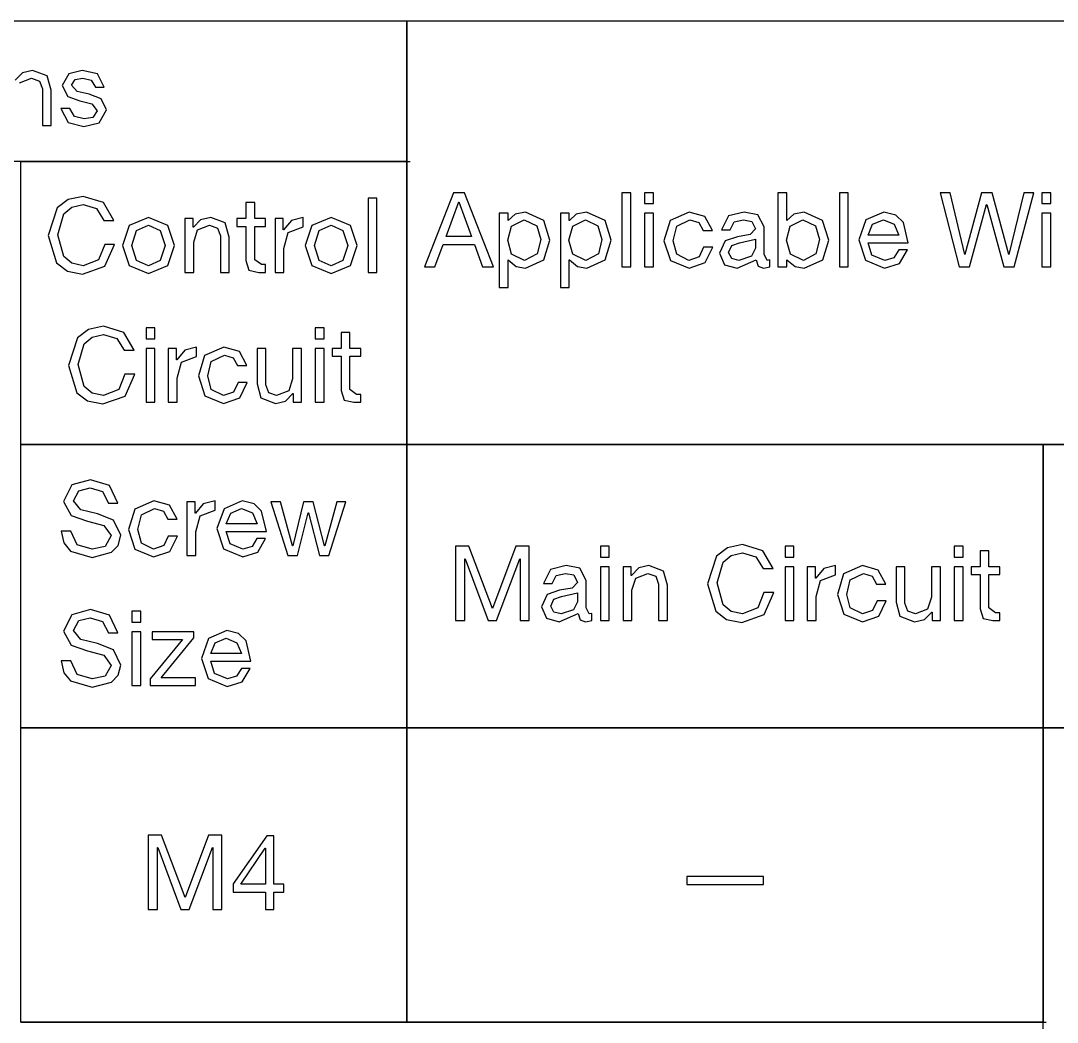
# Model space of a CAD drawing. Extents: x -212 to 220, y 7 to 294.
# Drawn here: x 77.72 to 105.9, y 120.68 to 147.9 of the extents above; entities that cross this region are included whole.
import ezdxf

# ---------------------------------------------------------------- set-up
doc = ezdxf.new("R2010")
doc.units = 0

msp = doc.modelspace()

# ---------------------------------------------------------------- linework, layer by layer
at = {"layer": '1'}
for p, q in [((46.017643, 147.898229), (88.217533, 147.898229)), ((77.7179, 147.898), (88.217955, 147.898)), ((88.217533, 147.898229), (88.217533, 144.075891)), ((88.217886, 147.898229), (122.817901, 147.898229)), ((88.217886, 136.37618), (88.217886, 147.898229)), ((88.2179, 147.898), (105.517731, 147.898)), ((88.2179, 144.164), (88.2179, 147.80995)), ((105.518, 147.898), (122.817831, 147.898)), ((77.765703, 146.483149), (77.570366, 146.282645)), ((77.685086, 146.206164), (78.008579, 146.336388)), ((78.041652, 146.547228), (77.765703, 146.483149)), ((78.008579, 146.336388), (78.227171, 146.25629)), ((78.43801, 146.3984), (78.041652, 146.547228)), ((78.546014, 146.013928), (78.43801, 146.3984)), ((79.022469, 146.450593), (78.845736, 146.133817)), ((79.391437, 146.547228), (79.022469, 146.450593)), ((79.097916, 146.150353), (79.198685, 146.299181)), ((79.198685, 146.299181), (79.407975, 146.336388)), ((79.802261, 146.453177), (79.391437, 146.547228)), ((79.407975, 146.336388), (79.631733, 146.284195)), ((79.986748, 146.092476), (79.802261, 146.453177)), ((78.227171, 146.25629), (78.306235, 146.042867)), ((78.306235, 146.042867), (78.306235, 145.054816)), ((78.546014, 145.054816), (78.546014, 146.013928)), ((78.845736, 146.133817), (78.995082, 145.841846)), ((79.253979, 145.979305), (79.097916, 146.150353)), ((79.631733, 146.284195), (79.746972, 146.092476)), ((79.746972, 146.092476), (79.986748, 146.092476)), ((78.995082, 145.841846), (79.32116, 145.720407)), ((79.577474, 145.898173), (79.253979, 145.979305)), ((79.905101, 145.774667), (79.577474, 145.898173)), ((80.052893, 145.480629), (79.905101, 145.774667)), ((78.812664, 145.513701), (79.006453, 145.132847)), ((79.052443, 145.513701), (78.812664, 145.513701)), ((79.177498, 145.292527), (79.052443, 145.513701)), ((79.32116, 145.720407), (79.650853, 145.635657)), ((79.650853, 145.635657), (79.800714, 145.45169)), ((79.800714, 145.45169), (79.678758, 145.272373)), ((79.852906, 145.120961), (80.052893, 145.480629)), ((79.445182, 145.232582), (79.177498, 145.292527)), ((79.678758, 145.272373), (79.445182, 145.232582)), ((78.306235, 145.054816), (78.546014, 145.054816)), ((79.006453, 145.132847), (79.432779, 145.021743)), ((79.432779, 145.021743), (79.852906, 145.120961)), ((88.217533, 144.075891), (46.017643, 144.075891)), ((77.717831, 144.075891), (88.217886, 144.075891)), ((77.717831, 136.375827), (77.717831, 144.075891)), ((77.7179, 144.076), (88.306149, 144.076)), ((88.217886, 144.075891), (88.217886, 136.375827)), ((77.7179, 136.464), (77.7179, 143.987675)), ((88.2179, 136.464), (88.2179, 143.987675)), ((89.487957, 143.223407), (88.698343, 141.205963)), ((89.781478, 143.223407), (89.487957, 143.223407)), ((90.571091, 141.205963), (89.781478, 143.223407)), ((94.304192, 143.223407), (94.064413, 143.223407)), ((94.064413, 143.223407), (94.064413, 141.205963)), ((94.304192, 141.205963), (94.304192, 143.223407)), ((94.922239, 143.223407), (94.68246, 143.223407)), ((94.68246, 143.223407), (94.68246, 142.929885)), ((94.922239, 142.929885), (94.922239, 143.223407)), ((98.549916, 143.223407), (98.310137, 143.223407)), ((98.310137, 143.223407), (98.310137, 141.205963)), ((98.549916, 142.466866), (98.549916, 143.223407)), ((100.219063, 143.223407), (99.979284, 143.223407)), ((99.979284, 143.223407), (99.979284, 141.205963)), ((100.219063, 141.205963), (100.219063, 143.223407)), ((102.992027, 143.223407), (102.719176, 143.223407)), ((102.719176, 143.223407), (103.235941, 141.205963)), ((103.388902, 141.54496), (102.992027, 143.223407)), ((103.84778, 143.223407), (103.393029, 141.54496)), ((104.137166, 143.223407), (103.84778, 143.223407)), ((104.583651, 141.54496), (104.137166, 143.223407)), ((104.997053, 143.223407), (104.587779, 141.54496)), ((104.728336, 141.205963), (105.26577, 143.223407)), ((105.26577, 143.223407), (104.997053, 143.223407)), ((105.725689, 143.223407), (105.48591, 143.223407)), ((105.48591, 143.223407), (105.48591, 142.929885)), ((105.725689, 142.929885), (105.725689, 143.223407)), ((79.006585, 143.038766), (78.707379, 142.811132)), ((79.417412, 143.122224), (79.006585, 143.038766)), ((79.967765, 142.956859), (79.417412, 143.122224)), ((80.248367, 142.469035), (79.967765, 142.956859)), ((84.081716, 142.956859), (83.841938, 142.956859)), ((83.841938, 142.956859), (83.841938, 142.518644)), ((84.081716, 142.518644), (84.081716, 142.956859)), ((87.401403, 143.076749), (87.161625, 143.076749)), ((87.161625, 143.076749), (87.161625, 141.059305)), ((87.401403, 141.059305), (87.401403, 143.076749)), ((89.285378, 142.036919), (89.628517, 142.979495)), ((89.628517, 142.979495), (89.632645, 142.979495)), ((89.632645, 142.979495), (89.971642, 142.036919)), ((94.68246, 142.929885), (94.922239, 142.929885)), ((105.48591, 142.929885), (105.725689, 142.929885)), ((78.707379, 142.811132), (78.462433, 142.059759)), ((78.73115, 142.080429), (78.892897, 142.647835)), ((78.892897, 142.647835), (79.106127, 142.830382)), ((79.106127, 142.830382), (79.417412, 142.898982)), ((79.417412, 142.898982), (79.780696, 142.790978)), ((79.780696, 142.790978), (79.97965, 142.469035)), ((90.968999, 142.665303), (90.729224, 142.665303)), ((90.729224, 142.665303), (90.729224, 140.647859)), ((90.968999, 142.466866), (90.968999, 142.665303)), ((91.160196, 142.643082), (90.973127, 142.466866)), ((91.440281, 142.698376), (91.160196, 142.643082)), ((91.942576, 142.469449), (91.440281, 142.698376)), ((92.635045, 142.665303), (92.395266, 142.665303)), ((92.395266, 142.665303), (92.395266, 140.647859)), ((92.635045, 142.466866), (92.635045, 142.665303)), ((92.826241, 142.643082), (92.639173, 142.466866)), ((93.106327, 142.698376), (92.826241, 142.643082)), ((93.60862, 142.469449), (93.106327, 142.698376)), ((94.922239, 142.665303), (94.68246, 142.665303)), ((94.68246, 142.665303), (94.68246, 141.205963)), ((94.922239, 141.205963), (94.922239, 142.665303)), ((95.895819, 142.698376), (95.379057, 142.472033)), ((96.322149, 142.578486), (95.895819, 142.698376)), ((97.390299, 142.698374), (96.963971, 142.590887)), ((97.760819, 142.626544), (97.390299, 142.698374)), ((97.936003, 142.297366), (97.760819, 142.626544)), ((98.741112, 142.643082), (98.554043, 142.466866)), ((99.021198, 142.698376), (98.741112, 142.643082)), ((99.523491, 142.469449), (99.021198, 142.698376)), ((101.192642, 142.698376), (100.699134, 142.482885)), ((101.515686, 142.61789), (101.192642, 142.698376)), ((103.517058, 141.205963), (103.980078, 142.900947)), ((103.980078, 142.900947), (103.988333, 142.900947)), ((103.988333, 142.900947), (104.447218, 141.205963)), ((105.725689, 142.665303), (105.48591, 142.665303)), ((105.48591, 142.665303), (105.48591, 141.205963)), ((105.725689, 141.205963), (105.725689, 142.665303)), ((79.97965, 142.469035), (80.248367, 142.469035)), ((81.190943, 142.551717), (80.663845, 142.330542)), ((81.718042, 142.330542), (81.190943, 142.551717)), ((82.405336, 142.518644), (82.182094, 142.518644)), ((82.182094, 142.518644), (82.182095, 141.059305)), ((82.405336, 142.287134), (82.405336, 142.518644)), ((82.608941, 142.487638), (82.413605, 142.287134)), ((82.884893, 142.551717), (82.608941, 142.487638)), ((83.28125, 142.402889), (82.884893, 142.551717)), ((83.389254, 142.018417), (83.28125, 142.402889)), ((83.841938, 142.518644), (83.593892, 142.518644)), ((83.593892, 142.518644), (83.593892, 142.307805)), ((84.375238, 142.518644), (84.081716, 142.518644)), ((84.375238, 142.307805), (84.375238, 142.518644)), ((84.855827, 142.518644), (84.632586, 142.518644)), ((84.632586, 142.518644), (84.632586, 141.059305)), ((84.855827, 142.21272), (84.855827, 142.518644)), ((85.078036, 142.472136), (84.864096, 142.21272)), ((85.397395, 142.551717), (85.078036, 142.472136)), ((85.397395, 142.299537), (85.397395, 142.551717)), ((86.158071, 142.551717), (85.630972, 142.330542)), ((86.685169, 142.330542), (86.158071, 142.551717)), ((90.973127, 142.466866), (90.968999, 142.466866)), ((91.063052, 142.314937), (91.407215, 142.487536)), ((91.407215, 142.487536), (91.748797, 142.321138)), ((92.110007, 141.933566), (91.942576, 142.469449)), ((92.639173, 142.466866), (92.635045, 142.466866)), ((92.729096, 142.314937), (93.073261, 142.487536)), ((93.073261, 142.487536), (93.41484, 142.321138)), ((93.776053, 141.933566), (93.60862, 142.469449)), ((95.379057, 142.472033), (95.209559, 141.917029)), ((95.558892, 142.313904), (95.916492, 142.487536)), ((95.916492, 142.487536), (96.158337, 142.411055)), ((96.158337, 142.411055), (96.276159, 142.198149)), ((96.528338, 142.198149), (96.322149, 142.578486)), ((96.963971, 142.590887), (96.770184, 142.21055)), ((97.009963, 142.21055), (97.120543, 142.429657)), ((97.120543, 142.429657), (97.373764, 142.487535)), ((97.373764, 142.487535), (97.594422, 142.444643)), ((97.594422, 142.444643), (97.700358, 142.243623)), ((98.554043, 142.466866), (98.549916, 142.466866)), ((98.643967, 142.314937), (98.988132, 142.487536)), ((98.988132, 142.487536), (99.329712, 142.321138)), ((99.690924, 141.933566), (99.523491, 142.469449)), ((100.699134, 142.482885), (100.506382, 141.941834)), ((100.758561, 142.074126), (100.87897, 142.364547)), ((100.87897, 142.364547), (101.176108, 142.487536)), ((101.176108, 142.487536), (101.472212, 142.367647)), ((101.472212, 142.367647), (101.597786, 142.074126)), ((101.721295, 142.414156), (101.515686, 142.61789)), ((101.849965, 141.863286), (101.721295, 142.414156)), ((78.892897, 141.486668), (78.73115, 142.080429)), ((80.663845, 142.330542), (80.484011, 141.786908)), ((80.736191, 141.786908), (80.869, 142.197218)), ((80.869, 142.197218), (81.190943, 142.340878)), ((81.190943, 142.340878), (81.512887, 142.197218)), ((81.512887, 142.197218), (81.645695, 141.786908)), ((81.897875, 141.786908), (81.718042, 142.330542)), ((82.413605, 142.287134), (82.405336, 142.287134)), ((82.421873, 141.881992), (82.528326, 142.210653)), ((82.528326, 142.210653), (82.85182, 142.340878)), ((82.85182, 142.340878), (83.070411, 142.260779)), ((83.070411, 142.260779), (83.149476, 142.047356)), ((83.593892, 142.307805), (83.841938, 142.307805)), ((83.841938, 142.307805), (83.841938, 141.377631)), ((84.081716, 141.402436), (84.081716, 142.307805)), ((84.081716, 142.307805), (84.375238, 142.307805)), ((84.864096, 142.21272), (84.855827, 142.21272)), ((84.872364, 141.70836), (84.990703, 142.143474)), ((84.990703, 142.143474), (85.397395, 142.299537)), ((85.630972, 142.330542), (85.451139, 141.786908)), ((85.703319, 141.786908), (85.836127, 142.197218)), ((85.836127, 142.197218), (86.158071, 142.340878)), ((86.158071, 142.340878), (86.480014, 142.197218)), ((86.480014, 142.197218), (86.612823, 141.786908)), ((86.865003, 141.786908), (86.685169, 142.330542)), ((90.960734, 141.9377), (91.063052, 142.314937)), ((91.748797, 142.321138), (91.857835, 141.950102)), ((92.626776, 141.9377), (92.729096, 142.314937)), ((93.41484, 142.321138), (93.523877, 141.950102)), ((95.461741, 141.917029), (95.558892, 142.313904)), ((96.276159, 142.198149), (96.528338, 142.198149)), ((96.770184, 142.21055), (97.009963, 142.21055)), ((97.553598, 142.089627), (97.2084, 142.028649)), ((97.700358, 142.243623), (97.553598, 142.089627)), ((97.936003, 141.549093), (97.936003, 142.297366)), ((98.541647, 141.9377), (98.643967, 142.314937)), ((99.329712, 142.321138), (99.438748, 141.950102)), ((101.597786, 142.074126), (100.758561, 142.074126)), ((78.462433, 142.059759), (78.693943, 141.314586)), ((80.000321, 141.81998), (79.83289, 141.402953)), ((80.269038, 141.81998), (80.000321, 141.81998)), ((80.004972, 141.225703), (80.269038, 141.81998)), ((80.484011, 141.786908), (80.663845, 141.24689)), ((80.484011, 141.786908), (80.484011, 141.786908)), ((80.869, 141.380215), (80.736191, 141.786908)), ((80.736191, 141.786908), (80.736191, 141.786908)), ((81.645695, 141.786908), (81.512887, 141.380215)), ((81.718042, 141.24689), (81.897875, 141.786908)), ((82.421873, 141.059305), (82.421873, 141.881992)), ((83.149476, 142.047356), (83.149476, 141.059305)), ((83.389254, 141.059305), (83.389254, 142.018417)), ((85.451139, 141.786908), (85.630972, 141.24689)), ((85.451139, 141.786908), (85.451139, 141.786908)), ((85.836127, 141.380215), (85.703319, 141.786908)), ((85.703319, 141.786908), (85.703319, 141.786908)), ((86.612823, 141.786908), (86.480014, 141.380215)), ((86.685169, 141.24689), (86.865003, 141.786908)), ((88.975329, 141.205963), (89.202705, 141.813677)), ((89.202705, 141.813677), (90.05433, 141.813677)), ((89.971642, 142.036919), (89.285378, 142.036919)), ((90.05433, 141.813677), (90.273436, 141.205963)), ((91.066153, 141.552195), (90.960734, 141.9377)), ((91.857835, 141.950102), (91.7612, 141.559946)), ((91.857835, 141.950102), (91.857835, 141.950102)), ((91.944643, 141.398199), (92.110007, 141.933566)), ((92.732195, 141.552195), (92.626776, 141.9377)), ((93.523877, 141.950102), (93.427243, 141.559946)), ((93.523877, 141.950102), (93.523877, 141.950102)), ((93.610688, 141.398199), (93.776053, 141.933566)), ((95.209559, 141.917029), (95.383192, 141.38218)), ((95.559926, 141.549611), (95.461741, 141.917029)), ((96.869403, 141.912377), (96.716442, 141.582166)), ((97.2084, 142.028649), (96.869403, 141.912377)), ((96.968621, 141.598704), (97.056471, 141.786289)), ((97.056471, 141.786289), (97.262142, 141.859152)), ((97.262142, 141.859152), (97.696224, 141.958371)), ((97.696224, 141.958371), (97.696224, 141.714459)), ((98.647068, 141.552195), (98.541647, 141.9377)), ((99.438748, 141.950102), (99.342115, 141.559946)), ((99.438748, 141.950102), (99.438748, 141.950102)), ((99.525559, 141.398199), (99.690924, 141.933566)), ((100.506382, 141.941834), (100.685188, 141.389931)), ((100.863465, 141.528941), (100.758561, 141.863286)), ((100.758561, 141.863286), (101.849965, 141.863286)), ((84.872364, 141.059305), (84.872364, 141.70836)), ((91.419619, 141.38373), (91.066153, 141.552195)), ((91.7612, 141.559946), (91.419619, 141.38373)), ((93.085661, 141.38373), (92.732195, 141.552195)), ((93.427243, 141.559946), (93.085661, 141.38373)), ((95.887554, 141.38373), (95.559926, 141.549611)), ((96.288562, 141.739263), (96.164026, 141.479331)), ((96.536607, 141.739263), (96.288562, 141.739263)), ((96.331969, 141.322752), (96.536607, 141.739263)), ((96.716442, 141.582166), (96.857001, 141.267457)), ((97.054921, 141.432306), (96.968621, 141.598704)), ((97.592355, 141.499485), (97.249742, 141.38373)), ((97.696224, 141.714459), (97.592355, 141.499485)), ((98.014549, 141.383729), (97.936003, 141.549093)), ((99.000536, 141.38373), (98.647068, 141.552195)), ((99.342115, 141.559946), (99.000536, 141.38373)), ((101.213315, 141.38373), (100.863465, 141.528941)), ((101.593651, 141.668983), (101.460845, 141.455043)), ((101.829296, 141.668983), (101.593651, 141.668983)), ((101.614839, 141.300014), (101.829296, 141.668983)), ((103.393029, 141.54496), (103.388902, 141.54496)), ((104.587779, 141.54496), (104.583651, 141.54496)), ((78.693943, 141.314586), (78.985656, 141.091215)), ((79.106127, 141.304315), (78.892897, 141.486668)), ((79.417412, 141.237072), (79.106127, 141.304315)), ((79.396741, 141.009696), (80.004972, 141.225703)), ((79.83289, 141.402953), (79.417412, 141.237072)), ((80.663845, 141.24689), (81.190943, 141.026232)), ((81.190943, 141.237072), (80.869, 141.380215)), ((81.512887, 141.380215), (81.190943, 141.237072)), ((81.190943, 141.026232), (81.718042, 141.24689)), ((83.841938, 141.377631), (83.922553, 141.117699)), ((84.263617, 141.270144), (84.081716, 141.402436)), ((84.375238, 141.270144), (84.263617, 141.270144)), ((84.375238, 141.059305), (84.375238, 141.270144)), ((85.630972, 141.24689), (86.158071, 141.026232)), ((86.158071, 141.237072), (85.836127, 141.380215)), ((86.480014, 141.380215), (86.158071, 141.237072)), ((86.158071, 141.026232), (86.685169, 141.24689)), ((90.968999, 140.647859), (90.968999, 141.400267)), ((90.968999, 141.400267), (90.973127, 141.400267)), ((90.973127, 141.400267), (91.193269, 141.221466)), ((91.193269, 141.221466), (91.444416, 141.172891)), ((91.444416, 141.172891), (91.944643, 141.398199)), ((92.635045, 140.647859), (92.635045, 141.400267)), ((92.635045, 141.400267), (92.639173, 141.400267)), ((92.639173, 141.400267), (92.859314, 141.221466)), ((92.859314, 141.221466), (93.110461, 141.172891)), ((93.110461, 141.172891), (93.610688, 141.398199)), ((95.383192, 141.38218), (95.891688, 141.172891)), ((96.164026, 141.479331), (95.887554, 141.38373)), ((95.891688, 141.172891), (96.331969, 141.322752)), ((96.857001, 141.267457), (97.195997, 141.172889)), ((97.249742, 141.38373), (97.054921, 141.432306)), ((97.195997, 141.172889), (97.712762, 141.396131)), ((97.712762, 141.396131), (97.767538, 141.225599)), ((97.767538, 141.225599), (97.91533, 141.172889)), ((98.088963, 141.396132), (98.014549, 141.383729)), ((98.088963, 141.210096), (98.088963, 141.396132)), ((98.549916, 141.205963), (98.549916, 141.400267)), ((98.549916, 141.400267), (98.554043, 141.400267)), ((98.554043, 141.400267), (98.774185, 141.221466)), ((98.774185, 141.221466), (99.025332, 141.172891)), ((99.025332, 141.172891), (99.525559, 141.398199)), ((100.685188, 141.389931), (101.205046, 141.172891)), ((101.205046, 141.172891), (101.614839, 141.300014)), ((101.460845, 141.455043), (101.213315, 141.38373)), ((78.985656, 141.091215), (79.396741, 141.009696)), ((82.182095, 141.059305), (82.421873, 141.059305)), ((83.149476, 141.059305), (83.389254, 141.059305)), ((83.922553, 141.117699), (84.189203, 141.059305)), ((84.189203, 141.059305), (84.375238, 141.059305)), ((84.632586, 141.059305), (84.872364, 141.059305)), ((87.161625, 141.059305), (87.401403, 141.059305)), ((88.698343, 141.205963), (88.975329, 141.205963)), ((90.273436, 141.205963), (90.571091, 141.205963)), ((94.064413, 141.205963), (94.304192, 141.205963)), ((94.68246, 141.205963), (94.922239, 141.205963)), ((97.91533, 141.172889), (98.088963, 141.210096)), ((98.310137, 141.205963), (98.549916, 141.205963)), ((99.979284, 141.205963), (100.219063, 141.205963)), ((103.235941, 141.205963), (103.517058, 141.205963)), ((104.447218, 141.205963), (104.728336, 141.205963)), ((105.48591, 141.205963), (105.725689, 141.205963)), ((90.729224, 140.647859), (90.968999, 140.647859)), ((92.395266, 140.647859), (92.635045, 140.647859)), ((79.968282, 139.593765), (79.557455, 139.510307)), ((80.518634, 139.4284), (79.968282, 139.593765)), ((81.364575, 139.548289), (81.124797, 139.548289)), ((81.124797, 139.548289), (81.124797, 139.254768)), ((81.364575, 139.254768), (81.364575, 139.548289)), ((85.964801, 139.548289), (85.725023, 139.548289)), ((85.725023, 139.548289), (85.725023, 139.254768)), ((85.964801, 139.254768), (85.964801, 139.548289)), ((79.258249, 139.282673), (79.013303, 138.5313)), ((79.557455, 139.510307), (79.258249, 139.282673)), ((79.443767, 139.119376), (79.656996, 139.301923)), ((79.656996, 139.301923), (79.968282, 139.370523)), ((79.968282, 139.370523), (80.331566, 139.262519)), ((80.331566, 139.262519), (80.53052, 138.940576)), ((80.799236, 138.940576), (80.518634, 139.4284)), ((81.124797, 139.254768), (81.364575, 139.254768)), ((85.725023, 139.254768), (85.964801, 139.254768)), ((86.6707, 139.4284), (86.430922, 139.4284)), ((86.430922, 139.4284), (86.430922, 138.990185)), ((86.6707, 138.990185), (86.6707, 139.4284)), ((79.28202, 138.55197), (79.443767, 139.119376)), ((81.364575, 138.990185), (81.124797, 138.990185)), ((81.124797, 138.990185), (81.124797, 137.530846)), ((81.364575, 137.530846), (81.364575, 138.990185)), ((81.954719, 138.990185), (81.731477, 138.990185)), ((81.731477, 138.990185), (81.731477, 137.530846)), ((81.954719, 138.684261), (81.954719, 138.990185)), ((82.496287, 139.023258), (82.176927, 138.943677)), ((82.496287, 138.771078), (82.496287, 139.023258)), ((83.236292, 139.023258), (82.719528, 138.796916)), ((83.662621, 138.903369), (83.236292, 139.023258)), ((84.383506, 138.990185), (84.143728, 138.990185)), ((84.143728, 138.990185), (84.143728, 138.031073)), ((84.383506, 138.002134), (84.383506, 138.990185)), ((85.350887, 138.990185), (85.111109, 138.990185)), ((85.111109, 138.990185), (85.111109, 138.167498)), ((85.350887, 137.530846), (85.350887, 138.990185)), ((85.964801, 138.990185), (85.725023, 138.990185)), ((85.725023, 138.990185), (85.725023, 137.530846)), ((85.964801, 137.530846), (85.964801, 138.990185)), ((86.430922, 138.990185), (86.182876, 138.990185)), ((86.182876, 138.990185), (86.182876, 138.779346)), ((86.964221, 138.990185), (86.6707, 138.990185)), ((86.964221, 138.779346), (86.964221, 138.990185)), ((80.53052, 138.940576), (80.799236, 138.940576)), ((81.962987, 138.684261), (81.954719, 138.684261)), ((82.176927, 138.943677), (81.962987, 138.684261)), ((82.089594, 138.615015), (82.496287, 138.771078)), ((82.719528, 138.796916), (82.55003, 138.241912)), ((82.899362, 138.638786), (83.256962, 138.812419)), ((83.256962, 138.812419), (83.498807, 138.735938)), ((83.498807, 138.735938), (83.616629, 138.523031)), ((83.86881, 138.523031), (83.662621, 138.903369)), ((86.182876, 138.779346), (86.430922, 138.779346)), ((86.430922, 138.779346), (86.430922, 137.849172)), ((86.6707, 137.873977), (86.6707, 138.779346)), ((86.6707, 138.779346), (86.964221, 138.779346)), ((79.013303, 138.5313), (79.244813, 137.786127)), ((79.443767, 137.958209), (79.28202, 138.55197)), ((81.971255, 138.179901), (82.089594, 138.615015)), ((82.802211, 138.241912), (82.899362, 138.638786)), ((83.616629, 138.523031), (83.86881, 138.523031)), ((80.55119, 138.291521), (80.383759, 137.874494)), ((80.819907, 138.291521), (80.55119, 138.291521)), ((80.555841, 137.697244), (80.819907, 138.291521)), ((81.971255, 137.530846), (81.971255, 138.179901)), ((82.55003, 138.241912), (82.723663, 137.707062)), ((82.900396, 137.874494), (82.802211, 138.241912)), ((85.111109, 138.167498), (85.004139, 137.838837)), ((79.656996, 137.775856), (79.443767, 137.958209)), ((80.383759, 137.874494), (79.968282, 137.708613)), ((83.228024, 137.708613), (82.900396, 137.874494)), ((83.629032, 138.064146), (83.504492, 137.804214)), ((83.877078, 138.064146), (83.629032, 138.064146)), ((83.67244, 137.647634), (83.877078, 138.064146)), ((84.143728, 138.031073), (84.249664, 137.646601)), ((84.462054, 137.788711), (84.383506, 138.002134)), ((85.004139, 137.838837), (84.677028, 137.708613)), ((86.430922, 137.849172), (86.511537, 137.58924)), ((86.8526, 137.741685), (86.6707, 137.873977)), ((79.244813, 137.786127), (79.536526, 137.562756)), ((79.536526, 137.562756), (79.947611, 137.481237)), ((79.968282, 137.708613), (79.656996, 137.775856)), ((79.947611, 137.481237), (80.555841, 137.697244)), ((82.723663, 137.707062), (83.232158, 137.497773)), ((83.504492, 137.804214), (83.228024, 137.708613)), ((83.232158, 137.497773), (83.67244, 137.647634)), ((84.249664, 137.646601), (84.643955, 137.497773)), ((84.677028, 137.708613), (84.462054, 137.788711)), ((84.643955, 137.497773), (84.921973, 137.561852)), ((84.921973, 137.561852), (85.119377, 137.762356)), ((85.119377, 137.762356), (85.123511, 137.762356)), ((85.123511, 137.762356), (85.123511, 137.530846)), ((86.511537, 137.58924), (86.778187, 137.530846)), ((86.964221, 137.741685), (86.8526, 137.741685)), ((86.964221, 137.530846), (86.964221, 137.741685)), ((81.124797, 137.530846), (81.364575, 137.530846)), ((81.731477, 137.530846), (81.971255, 137.530846)), ((85.123511, 137.530846), (85.350887, 137.530846)), ((85.725023, 137.530846), (85.964801, 137.530846)), ((86.778187, 137.530846), (86.964221, 137.530846)), ((88.217886, 136.375827), (77.717831, 136.375827)), ((77.717831, 136.375827), (88.217886, 136.375827)), ((77.717831, 128.675764), (77.717831, 136.375827)), ((77.7179, 136.376), (88.217955, 136.376)), ((77.7179, 128.765), (77.7179, 136.288675)), ((122.817901, 136.37618), (88.217886, 136.37618)), ((88.217886, 136.375827), (88.217886, 128.675764)), ((88.217886, 136.375827), (105.517717, 136.375827)), ((88.217886, 128.675764), (88.217886, 136.375827)), ((88.2179, 136.376), (105.517731, 136.376)), ((88.2179, 128.765), (88.2179, 136.288675)), ((105.517717, 136.375827), (105.517717, 128.675764)), ((105.517717, 136.375827), (122.817549, 136.375827)), ((105.517717, 128.675764), (105.517717, 136.375827)), ((105.518, 136.376), (122.817831, 136.376)), ((105.518, 128.765), (105.518, 136.288675)), ((79.614861, 135.421527), (79.111016, 135.281484)), ((80.135758, 135.269082), (79.614861, 135.421527)), ((79.111016, 135.281484), (78.883124, 134.834484)), ((79.151841, 134.85102), (79.293434, 135.123871)), ((79.293434, 135.123871), (79.602458, 135.198285)), ((79.602458, 135.198285), (79.945589, 135.1001)), ((79.945589, 135.1001), (80.102685, 134.784874)), ((80.359, 134.784874), (80.135758, 135.269082)), ((78.883124, 134.834484), (79.086729, 134.454146)), ((79.353895, 134.606591), (79.151841, 134.85102)), ((80.102685, 134.784874), (80.359, 134.784874)), ((81.336715, 134.85102), (80.819952, 134.624678)), ((81.763045, 134.731131), (81.336715, 134.85102)), ((82.459124, 134.817947), (82.235883, 134.817947)), ((82.235883, 134.817947), (82.235883, 133.358608)), ((82.459124, 134.512024), (82.459124, 134.817947)), ((82.681333, 134.771439), (82.467393, 134.512024)), ((83.000693, 134.85102), (82.681333, 134.771439)), ((83.000693, 134.59884), (83.000693, 134.85102)), ((83.740698, 134.85102), (83.247189, 134.63553)), ((84.063739, 134.770534), (83.740698, 134.85102)), ((84.269346, 134.5668), (84.063739, 134.770534)), ((84.781458, 134.817947), (84.516876, 134.817947)), ((84.516876, 134.817947), (84.98403, 133.358608)), ((85.112187, 133.623191), (84.781458, 134.817947)), ((85.409843, 134.817947), (85.116321, 133.623191)), ((85.674426, 134.817947), (85.409843, 134.817947)), ((85.976215, 133.623191), (85.674426, 134.817947)), ((86.311078, 134.817947), (85.984484, 133.623191)), ((86.091971, 133.358608), (86.559124, 134.817947)), ((86.559124, 134.817947), (86.311078, 134.817947)), ((79.086729, 134.454146), (79.532178, 134.29705)), ((79.800895, 134.495487), (79.353895, 134.606591)), ((80.240661, 134.323405), (79.800895, 134.495487)), ((80.819952, 134.624678), (80.650454, 134.069674)), ((80.902634, 134.069674), (80.999786, 134.466548)), ((80.999786, 134.466548), (81.357386, 134.640181)), ((81.357386, 134.640181), (81.599231, 134.5637)), ((81.599231, 134.5637), (81.717053, 134.350793)), ((81.969234, 134.350793), (81.763045, 134.731131)), ((82.467393, 134.512024), (82.459124, 134.512024)), ((82.594, 134.442777), (83.000693, 134.59884)), ((83.247189, 134.63553), (83.054436, 134.094479)), ((83.306617, 134.22677), (83.427022, 134.517191)), ((83.427022, 134.517191), (83.724161, 134.640181)), ((83.724161, 134.640181), (84.020267, 134.520292)), ((84.020267, 134.520292), (84.14584, 134.22677)), ((84.39802, 134.015931), (84.269346, 134.5668)), ((85.244478, 133.358608), (85.538, 134.520292)), ((85.538, 134.520292), (85.542135, 134.520292)), ((85.542135, 134.520292), (85.83979, 133.358608)), ((79.532178, 134.29705), (79.973494, 134.178195)), ((79.973494, 134.178195), (80.172965, 133.90431)), ((80.441682, 133.912578), (80.240661, 134.323405)), ((81.717053, 134.350793), (81.969234, 134.350793)), ((82.475662, 134.007663), (82.594, 134.442777)), ((84.14584, 134.22677), (83.306617, 134.22677)), ((79.077427, 134.024199), (78.821112, 134.024199)), ((78.821112, 134.024199), (78.887646, 133.704904)), ((79.256227, 133.653163), (79.077427, 134.024199)), ((80.172965, 133.90431), (80.010184, 133.610272)), ((80.370691, 133.636885), (80.441682, 133.912578)), ((80.650454, 134.069674), (80.824086, 133.534824)), ((81.000819, 133.702256), (80.902634, 134.069674)), ((81.729455, 133.891908), (81.604916, 133.631976)), ((81.977502, 133.891908), (81.729455, 133.891908)), ((81.772864, 133.475397), (81.977502, 133.891908)), ((82.475662, 133.358608), (82.475662, 134.007663)), ((83.054436, 134.094479), (83.233237, 133.542576)), ((83.41152, 133.681585), (83.306617, 134.015931)), ((83.306617, 134.015931), (84.39802, 134.015931)), ((78.887646, 133.704904), (79.068125, 133.482114)), ((79.66447, 133.536375), (79.256227, 133.653163)), ((80.010184, 133.610272), (79.66447, 133.536375)), ((80.186917, 133.449558), (80.370691, 133.636885)), ((81.328447, 133.536375), (81.000819, 133.702256)), ((81.604916, 133.631976), (81.328447, 133.536375)), ((83.761368, 133.536375), (83.41152, 133.681585)), ((84.008898, 133.607688), (83.761368, 133.536375)), ((84.141706, 133.821628), (84.008898, 133.607688)), ((84.37735, 133.821628), (84.141706, 133.821628)), ((84.162893, 133.452659), (84.37735, 133.821628)), ((85.116321, 133.623191), (85.112187, 133.623191)), ((85.984484, 133.623191), (85.976215, 133.623191)), ((89.906716, 133.612856), (89.542915, 133.612856)), ((89.542915, 133.612856), (89.542915, 131.595412)), ((90.543368, 131.917872), (89.906716, 133.612856)), ((91.180021, 133.612856), (90.543368, 131.917872)), ((91.547957, 133.612856), (91.180021, 133.612856)), ((91.547957, 131.595412), (91.547957, 133.612856)), ((93.723529, 133.612856), (93.483751, 133.612856)), ((93.483751, 133.612856), (93.483751, 133.319334)), ((93.723529, 133.319334), (93.723529, 133.612856)), ((97.343972, 133.658331), (96.933145, 133.574873)), ((97.894325, 133.492967), (97.343972, 133.658331)), ((98.741299, 133.612856), (98.501521, 133.612856)), ((98.501521, 133.612856), (98.501521, 133.319334)), ((98.741299, 133.319334), (98.741299, 133.612856)), ((103.341525, 133.612856), (103.101747, 133.612856)), ((103.101747, 133.612856), (103.101747, 133.319334)), ((103.341525, 133.319334), (103.341525, 133.612856)), ((79.068125, 133.482114), (79.656202, 133.308999)), ((79.656202, 133.308999), (80.186917, 133.449558)), ((80.824086, 133.534824), (81.332581, 133.325535)), ((81.332581, 133.325535), (81.772864, 133.475397)), ((82.235883, 133.358608), (82.475662, 133.358608)), ((83.233237, 133.542576), (83.7531, 133.325535)), ((83.7531, 133.325535), (84.162893, 133.452659)), ((84.98403, 133.358608), (85.244478, 133.358608)), ((85.83979, 133.358608), (86.091971, 133.358608)), ((96.633939, 133.347239), (96.388994, 132.595866)), ((96.933145, 133.574873), (96.633939, 133.347239)), ((96.819457, 133.183942), (97.032687, 133.366489)), ((97.032687, 133.366489), (97.343972, 133.435089)), ((97.343972, 133.435089), (97.707256, 133.327086)), ((97.707256, 133.327086), (97.90621, 133.005142)), ((98.174927, 133.005142), (97.894325, 133.492967)), ((104.04639, 133.492967), (103.806612, 133.492967)), ((103.806612, 133.492967), (103.806612, 133.054751)), ((104.04639, 133.054751), (104.04639, 133.492967)), ((89.795095, 131.595412), (89.795095, 133.273859)), ((89.795095, 133.273859), (89.79923, 133.273859)), ((89.79923, 133.273859), (90.431748, 131.595412)), ((90.659124, 131.595412), (91.287508, 133.273859)), ((91.287508, 133.273859), (91.295777, 133.273859)), ((91.295777, 133.273859), (91.295777, 131.595412)), ((92.550476, 133.087824), (92.124147, 132.980337)), ((92.920996, 133.015994), (92.550476, 133.087824)), ((93.483751, 133.319334), (93.723529, 133.319334)), ((93.723529, 133.054751), (93.483751, 133.054751)), ((93.483751, 133.054751), (93.483751, 131.595412)), ((93.723529, 131.595412), (93.723529, 133.054751)), ((94.320906, 133.054751), (94.097665, 133.054751)), ((94.097665, 133.054751), (94.097665, 131.595412)), ((94.320906, 132.823241), (94.320906, 133.054751)), ((94.800463, 133.087824), (94.524512, 133.023746)), ((95.196821, 132.938996), (94.800463, 133.087824)), ((96.65771, 132.616536), (96.819457, 133.183942)), ((98.501521, 133.319334), (98.741299, 133.319334)), ((98.741299, 133.054751), (98.501521, 133.054751)), ((98.501521, 133.054751), (98.501521, 131.595412)), ((98.741299, 131.595412), (98.741299, 133.054751)), ((99.330409, 133.054751), (99.107167, 133.054751)), ((99.107167, 133.054751), (99.107168, 131.595412)), ((99.330409, 132.748828), (99.330409, 133.054751)), ((99.871978, 133.087824), (99.552618, 133.008243)), ((99.871978, 132.835644), (99.871978, 133.087824)), ((100.611982, 133.087824), (100.095219, 132.861482)), ((101.038312, 132.967935), (100.611982, 133.087824)), ((101.759197, 133.054751), (101.519418, 133.054751)), ((101.519418, 133.054751), (101.519418, 132.095639)), ((101.759197, 132.0667), (101.759197, 133.054751)), ((102.726577, 133.054751), (102.486799, 133.054751)), ((102.486799, 133.054751), (102.486799, 132.232064)), ((102.726577, 131.595412), (102.726577, 133.054751)), ((103.101747, 133.319334), (103.341525, 133.319334)), ((103.341525, 133.054751), (103.101747, 133.054751)), ((103.101747, 133.054751), (103.101747, 131.595412)), ((103.341525, 131.595412), (103.341525, 133.054751)), ((103.806612, 133.054751), (103.558566, 133.054751)), ((103.558566, 133.054751), (103.558566, 132.843912)), ((104.339912, 133.054751), (104.04639, 133.054751)), ((104.339912, 132.843912), (104.339912, 133.054751)), ((92.124147, 132.980337), (91.930361, 132.6)), ((92.170139, 132.6), (92.280727, 132.819107)), ((92.280727, 132.819107), (92.53394, 132.876985)), ((92.53394, 132.876985), (92.754598, 132.834093)), ((92.754598, 132.834093), (92.860535, 132.633073)), ((93.096178, 132.686816), (92.920996, 133.015994)), ((94.329175, 132.823241), (94.320906, 132.823241)), ((94.524512, 133.023746), (94.329175, 132.823241)), ((94.443897, 132.74676), (94.767391, 132.876985)), ((94.767391, 132.876985), (94.985982, 132.796887)), ((94.985982, 132.796887), (95.065046, 132.583463)), ((95.304824, 132.554525), (95.196821, 132.938996)), ((97.90621, 133.005142), (98.174927, 133.005142)), ((99.552618, 133.008243), (99.338678, 132.748828)), ((99.465285, 132.679581), (99.871978, 132.835644)), ((100.095219, 132.861482), (99.925721, 132.306478)), ((100.275053, 132.703352), (100.632653, 132.876985)), ((100.632653, 132.876985), (100.874498, 132.800504)), ((100.874498, 132.800504), (100.99232, 132.587597)), ((101.244501, 132.587597), (101.038312, 132.967935)), ((103.558566, 132.843912), (103.806612, 132.843912)), ((103.806612, 132.843912), (103.806612, 131.913738)), ((104.04639, 131.938543), (104.04639, 132.843912)), ((104.04639, 132.843912), (104.339912, 132.843912)), ((91.930361, 132.6), (92.170139, 132.6)), ((92.713774, 132.479077), (92.368576, 132.418099)), ((92.860535, 132.633073), (92.713774, 132.479077)), ((93.096178, 131.938543), (93.096178, 132.686816)), ((94.337444, 132.418099), (94.443897, 132.74676)), ((95.065046, 132.583463), (95.065046, 131.595412)), ((95.304824, 131.595412), (95.304824, 132.554525)), ((96.388994, 132.595866), (96.620503, 131.850693)), ((96.819457, 132.022775), (96.65771, 132.616536)), ((99.338678, 132.748828), (99.330409, 132.748828)), ((99.346946, 132.244467), (99.465285, 132.679581)), ((100.177901, 132.306478), (100.275053, 132.703352)), ((100.99232, 132.587597), (101.244501, 132.587597)), ((92.029579, 132.301827), (91.876617, 131.971616)), ((92.368576, 132.418099), (92.029579, 132.301827)), ((92.216648, 132.175737), (92.422319, 132.248601)), ((92.422319, 132.248601), (92.8564, 132.347819)), ((92.8564, 132.347819), (92.8564, 132.103907)), ((94.337444, 131.595412), (94.337444, 132.418099)), ((97.926881, 132.356088), (97.75945, 131.93906)), ((98.195597, 132.356088), (97.926881, 132.356088)), ((97.931531, 131.76181), (98.195597, 132.356088)), ((99.346946, 131.595412), (99.346946, 132.244467)), ((99.925721, 132.306478), (100.099353, 131.771628)), ((100.276086, 131.93906), (100.177901, 132.306478)), ((102.486799, 132.232064), (102.379829, 131.903403)), ((91.876617, 131.971616), (92.017177, 131.656907)), ((92.128798, 131.988152), (92.216648, 132.175737)), ((92.215097, 131.821754), (92.128798, 131.988152)), ((92.8564, 132.103907), (92.752531, 131.888934)), ((93.174727, 131.773179), (93.096178, 131.938543)), ((97.032687, 131.840422), (96.819457, 132.022775)), ((97.75945, 131.93906), (97.343972, 131.773179)), ((100.603714, 131.773179), (100.276086, 131.93906)), ((101.004722, 132.128712), (100.880182, 131.86878)), ((101.252769, 132.128712), (101.004722, 132.128712)), ((101.04813, 131.712201), (101.252769, 132.128712)), ((101.519418, 132.095639), (101.625355, 131.711167)), ((101.837745, 131.853277), (101.759197, 132.0667)), ((104.228291, 131.806251), (104.04639, 131.938543)), ((79.111016, 131.754058), (78.883124, 131.307058)), ((79.614861, 131.894101), (79.111016, 131.754058)), ((79.293434, 131.596446), (79.602458, 131.67086)), ((79.602458, 131.67086), (79.945589, 131.572675)), ((80.135758, 131.741656), (79.614861, 131.894101)), ((80.359, 131.257449), (80.135758, 131.741656)), ((80.981182, 131.848626), (80.741404, 131.848626)), ((80.741404, 131.848626), (80.741404, 131.555105)), ((80.981182, 131.555105), (80.981182, 131.848626)), ((92.017177, 131.656907), (92.356174, 131.562339)), ((92.409917, 131.773179), (92.215097, 131.821754)), ((92.356174, 131.562339), (92.872937, 131.785581)), ((92.752531, 131.888934), (92.409917, 131.773179)), ((92.872937, 131.785581), (92.927714, 131.615049)), ((93.24914, 131.785581), (93.174727, 131.773179)), ((93.24914, 131.599546), (93.24914, 131.785581)), ((96.620503, 131.850693), (96.912216, 131.627322)), ((97.343972, 131.773179), (97.032687, 131.840422)), ((97.323301, 131.545803), (97.931531, 131.76181)), ((100.099353, 131.771628), (100.607848, 131.562339)), ((100.880182, 131.86878), (100.603714, 131.773179)), ((100.607848, 131.562339), (101.04813, 131.712201)), ((101.625355, 131.711167), (102.019645, 131.562339)), ((102.052718, 131.773179), (101.837745, 131.853277)), ((102.379829, 131.903403), (102.052718, 131.773179)), ((102.297664, 131.626418), (102.495067, 131.826922)), ((102.495067, 131.826922), (102.499202, 131.826922)), ((102.499202, 131.826922), (102.499202, 131.595412)), ((103.806612, 131.913738), (103.887227, 131.653806)), ((103.887227, 131.653806), (104.153877, 131.595412)), ((104.339912, 131.806251), (104.228291, 131.806251)), ((104.339912, 131.595412), (104.339912, 131.806251)), ((79.151841, 131.323595), (79.293434, 131.596446)), ((79.945589, 131.572675), (80.102685, 131.257449)), ((80.741404, 131.555105), (80.981182, 131.555105)), ((89.542915, 131.595412), (89.795095, 131.595412)), ((90.431748, 131.595412), (90.659124, 131.595412)), ((91.295777, 131.595412), (91.547957, 131.595412)), ((92.927714, 131.615049), (93.075508, 131.562339)), ((93.075508, 131.562339), (93.24914, 131.599546)), ((93.483751, 131.595412), (93.723529, 131.595412)), ((94.097665, 131.595412), (94.337444, 131.595412)), ((95.065046, 131.595412), (95.304824, 131.595412)), ((96.912216, 131.627322), (97.323301, 131.545803)), ((98.501521, 131.595412), (98.741299, 131.595412)), ((99.107168, 131.595412), (99.346946, 131.595412)), ((102.019645, 131.562339), (102.297664, 131.626418)), ((102.499202, 131.595412), (102.726577, 131.595412)), ((103.101747, 131.595412), (103.341525, 131.595412)), ((104.153877, 131.595412), (104.339912, 131.595412)), ((78.883124, 131.307058), (79.086729, 130.926721)), ((79.353895, 131.079166), (79.151841, 131.323595)), ((79.800895, 130.968062), (79.353895, 131.079166)), ((80.102685, 131.257449), (80.359, 131.257449)), ((80.981182, 131.290522), (80.741404, 131.290522)), ((80.741404, 131.290522), (80.741404, 129.831183)), ((80.981182, 129.831183), (80.981182, 131.290522)), ((82.115994, 131.079682), (81.23543, 130.013083)), ((82.426052, 131.290522), (81.293307, 131.290522)), ((81.293307, 131.290522), (81.293307, 131.079682)), ((81.293307, 131.079682), (82.115994, 131.079682)), ((81.533085, 130.042022), (82.426052, 131.125158)), ((82.426052, 131.125158), (82.426052, 131.290522)), ((82.824477, 131.108104), (82.631724, 130.567053)), ((83.317986, 131.323595), (82.824477, 131.108104)), ((83.00431, 130.989766), (83.301449, 131.112755)), ((83.301449, 131.112755), (83.597554, 130.992866)), ((83.641027, 131.243109), (83.317986, 131.323595)), ((83.846634, 131.039375), (83.641027, 131.243109)), ((79.086729, 130.926721), (79.532178, 130.769625)), ((80.240661, 130.795979), (79.800895, 130.968062)), ((80.441682, 130.385153), (80.240661, 130.795979)), ((82.883904, 130.699345), (83.00431, 130.989766)), ((83.597554, 130.992866), (83.723128, 130.699345)), ((83.975308, 130.488505), (83.846634, 131.039375)), ((79.532178, 130.769625), (79.973494, 130.650769)), ((79.973494, 130.650769), (80.172965, 130.376885)), ((82.631724, 130.567053), (82.810524, 130.01515)), ((83.723128, 130.699345), (82.883904, 130.699345)), ((79.077427, 130.496774), (78.821112, 130.496774)), ((78.821112, 130.496774), (78.887646, 130.177479)), ((79.256227, 130.125738), (79.077427, 130.496774)), ((80.172965, 130.376885), (80.010184, 130.082846)), ((80.370691, 130.10946), (80.441682, 130.385153)), ((82.988807, 130.15416), (82.883904, 130.488505)), ((82.883904, 130.488505), (83.975308, 130.488505)), ((83.718994, 130.294202), (83.586186, 130.080262)), ((83.954638, 130.294202), (83.718994, 130.294202)), ((83.740181, 129.925234), (83.954638, 130.294202)), ((78.887646, 130.177479), (79.068125, 129.954689)), ((79.068125, 129.954689), (79.656202, 129.781573)), ((79.66447, 130.008949), (79.256227, 130.125738)), ((80.010184, 130.082846), (79.66447, 130.008949)), ((80.186917, 129.922133), (80.370691, 130.10946)), ((81.23543, 130.013083), (81.23543, 129.831183)), ((82.467393, 130.042022), (81.533085, 130.042022)), ((82.467393, 129.831183), (82.467393, 130.042022)), ((82.810524, 130.01515), (83.330388, 129.79811)), ((83.338656, 130.008949), (82.988807, 130.15416)), ((83.586186, 130.080262), (83.338656, 130.008949)), ((79.656202, 129.781573), (80.186917, 129.922133)), ((80.741404, 129.831183), (80.981182, 129.831183)), ((81.23543, 129.831183), (82.467393, 129.831183)), ((83.330388, 129.79811), (83.740181, 129.925234)), ((77.717831, 128.676116), (88.217886, 128.676116)), ((77.717831, 120.676192), (77.717831, 128.676116)), ((88.217886, 128.675764), (77.717831, 128.675764)), ((77.7179, 128.676), (88.217955, 128.676)), ((77.7179, 120.765), (77.7179, 128.588536)), ((88.217886, 128.676116), (88.217886, 120.676192)), ((88.217886, 128.676116), (105.517717, 128.676116)), ((88.217886, 120.676192), (88.217886, 128.676116)), ((105.517717, 128.675764), (88.217886, 128.675764)), ((88.2179, 128.676), (105.517731, 128.676)), ((88.2179, 120.765), (88.2179, 128.588536)), ((105.517717, 128.676116), (105.517717, 120.676192)), ((105.517717, 128.676116), (122.817549, 128.676116)), ((105.517717, 105.38719), (105.517717, 128.676116)), ((122.817549, 128.675764), (105.517717, 128.675764)), ((105.518, 128.676), (122.817831, 128.676)), ((105.518, 120.765), (105.518, 128.588536)), ((81.549622, 125.761156), (81.185821, 125.761156)), ((81.185821, 125.761156), (81.185821, 123.743711)), ((82.186274, 124.066173), (81.549622, 125.761156)), ((82.822927, 125.761155), (82.186274, 124.066173)), ((83.190862, 125.761155), (82.822927, 125.761155)), ((83.190862, 123.743711), (83.190862, 125.761155)), ((84.409389, 125.744619), (83.495752, 124.442376)), ((84.599558, 125.744619), (84.409389, 125.744619)), ((84.599558, 124.42584), (84.599558, 125.744619)), ((81.438001, 123.743711), (81.438001, 125.422158)), ((81.438001, 125.422158), (81.442135, 125.422158)), ((81.442135, 125.422158), (82.074653, 123.743711)), ((82.302029, 123.743711), (82.930413, 125.422158)), ((82.930413, 125.422158), (82.938682, 125.422158)), ((82.938682, 125.422158), (82.938682, 123.743711)), ((83.702457, 124.42584), (84.368048, 125.405623)), ((84.368048, 125.405623), (84.376317, 125.405623)), ((84.376317, 125.405623), (84.376317, 124.42584)), ((97.917579, 124.640812), (95.829856, 124.640812)), ((95.829856, 124.640812), (95.829856, 124.417571)), ((97.917579, 124.417571), (97.917579, 124.640812)), ((83.495752, 124.442376), (83.495752, 124.210866)), ((84.376317, 124.42584), (83.702457, 124.42584)), ((84.872409, 124.42584), (84.599558, 124.42584)), ((84.872409, 124.210866), (84.872409, 124.42584)), ((95.829856, 124.417571), (97.917579, 124.417571)), ((83.495752, 124.210866), (84.376317, 124.210866)), ((84.376317, 124.210866), (84.376317, 123.743712)), ((84.599558, 123.743712), (84.599558, 124.210866)), ((84.599558, 124.210866), (84.872409, 124.210866)), ((81.185821, 123.743711), (81.438001, 123.743711)), ((82.074653, 123.743711), (82.302029, 123.743711)), ((82.938682, 123.743711), (83.190862, 123.743711)), ((84.376317, 123.743712), (84.599558, 123.743712)), ((88.217886, 120.676192), (77.717831, 120.676192)), ((77.7179, 120.676), (88.217955, 120.676)), ((105.517717, 120.676192), (88.217886, 120.676192)), ((88.2179, 120.676), (105.605926, 120.676))]:
    msp.add_line(p, q, dxfattribs=at)

doc.saveas('drawing.dxf')
